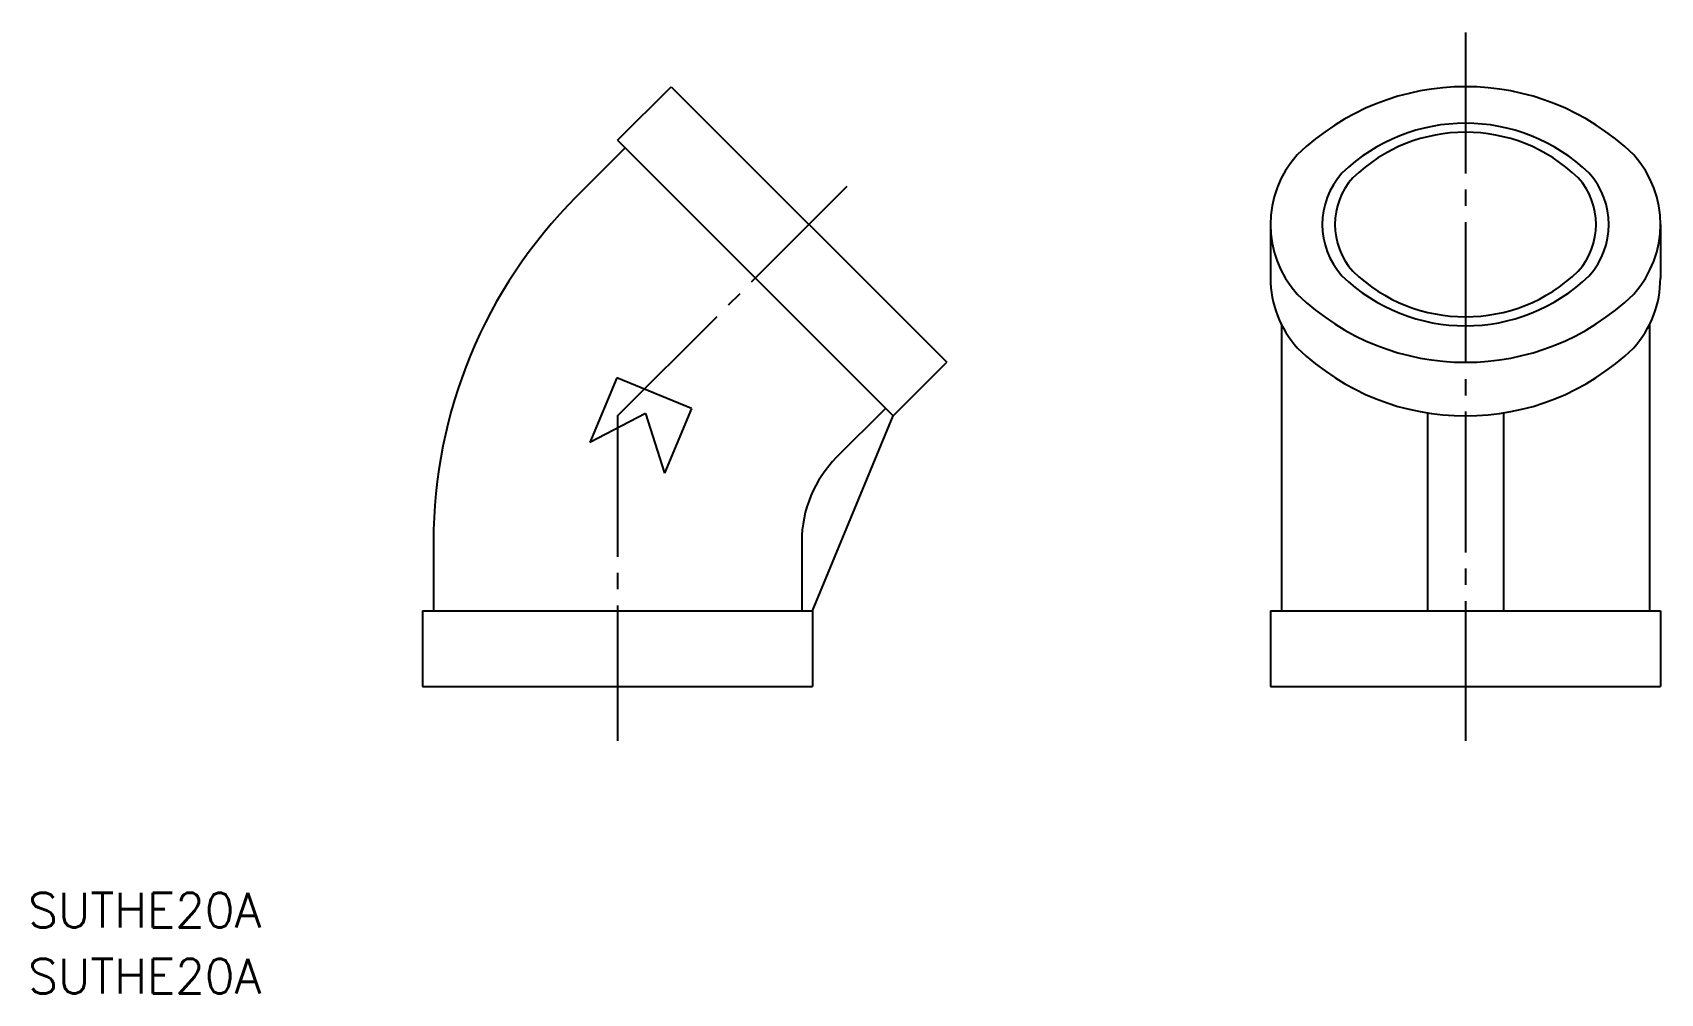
# Model space of a CAD drawing. Extents: x 47 to 197, y 151 to 240.
import ezdxf

# ---------------------------------------------------------------- set-up
doc = ezdxf.new("R2010")
doc.units = 0
doc.linetypes.add('CENTER', pattern=[17.5, 13, -1.5, 1.5, -1.5])
doc.layers.get('0').update_dxf_attribs({"linetype": 'CONTINUOUS'})
doc.layers.add('CENTER', color=1, linetype='CENTER')
doc.styles.get("Standard").update_dxf_attribs({"font": 'txt.shx', "bigfont": '@extfont2.shx'})

msp = doc.modelspace()

# ---------------------------------------------------------------- linework, layer by layer
at = {"color": 7, "linetype": 'CONTINUOUS'}
for p, q in [((101.16, 229.67), (106.11, 234.62)), ((106.11, 234.62), (131.56, 209.17)), ((97.34, 224.44), (101.87, 228.97)), ((101.16, 229.67), (126.61, 204.22)), ((161.45, 221.9), (161.45, 216.95)), ((197.45, 221.9), (197.45, 216.95)), ((162.45, 212.67), (162.45, 186.22)), ((196.45, 212.67), (196.45, 186.22)), ((126.61, 204.22), (131.56, 209.17)), ((101.09, 207.75), (98.61, 201.77)), ((107.97, 204.9), (101.09, 207.75)), ((103.75, 204.44), (98.61, 201.77)), ((103.75, 204.44), (105.49, 198.92)), ((107.97, 204.9), (105.49, 198.92)), ((121.38, 200.4), (125.91, 204.92)), ((175.95, 204.49), (175.95, 186.22)), ((182.95, 204.49), (182.95, 186.22)), ((119.16, 186.22), (126.61, 204.22)), ((84.16, 192.62), (84.16, 186.22)), ((118.16, 192.62), (118.16, 186.22)), ((83.16, 186.22), (83.16, 179.22)), ((83.16, 186.22), (119.16, 186.22)), ((119.16, 186.22), (119.16, 179.22)), ((161.45, 186.22), (161.45, 179.22)), ((161.45, 186.22), (197.45, 186.22)), ((197.45, 186.22), (197.45, 179.22)), ((83.16, 179.22), (119.16, 179.22)), ((161.45, 179.22), (197.45, 179.22))]:
    msp.add_line(p, q, dxfattribs=at)
for centre, radius, start, end in [((179.45, 212.31), 22.31, 45.8797, 134.1203), ((179.45, 214.86), 16.39, 45.8801, 134.1199), ((179.45, 215.48), 14.94, 45.8725, 134.1277), ((171.07, 221.9), 9.62, 138.0261, 221.9739), ((187.83, 221.9), 9.62, 318.0261, 41.9739), ((173.3, 221.9), 7.07, 138.0272, 221.9728), ((173.83, 221.9), 6.44, 138.0006, 221.9995), ((185.07, 221.9), 6.44, 318.0006, 41.9995), ((185.61, 221.9), 7.07, 318.0272, 41.9728), ((129.16, 192.62), 45, 135, 180), ((171.07, 216.95), 9.62, 180, 221.9739), ((179.45, 228.93), 16.39, 225.8801, 314.1199), ((179.45, 228.31), 14.94, 225.8725, 314.1277), ((187.83, 216.95), 9.62, 318.0261, 0), ((179.45, 231.48), 22.31, 225.8797, 314.1203), ((179.45, 226.53), 22.31, 225.8797, 314.1203), ((129.16, 192.62), 11, 135, 180)]:
    msp.add_arc(centre, radius, start, end, dxfattribs=at)
at = {"layer": 'CENTER', "color": 1, "linetype": 'CENTER'}
for p, q in [((179.45, 239.62), (179.45, 174.22)), ((101.16, 204.22), (122.37, 225.43)), ((101.16, 204.22), (101.16, 174.22))]:
    msp.add_line(p, q, dxfattribs=at)

# ---------------------------------------------------------------- texts
at = {"color": 7, "linetype": 'CONTINUOUS'}
for p in [(46.73, 156.98), (46.73, 150.89)]:
    msp.add_text('SUTHE20A', height=3.2, dxfattribs=at).set_placement(p)

doc.saveas('drawing.dxf')
